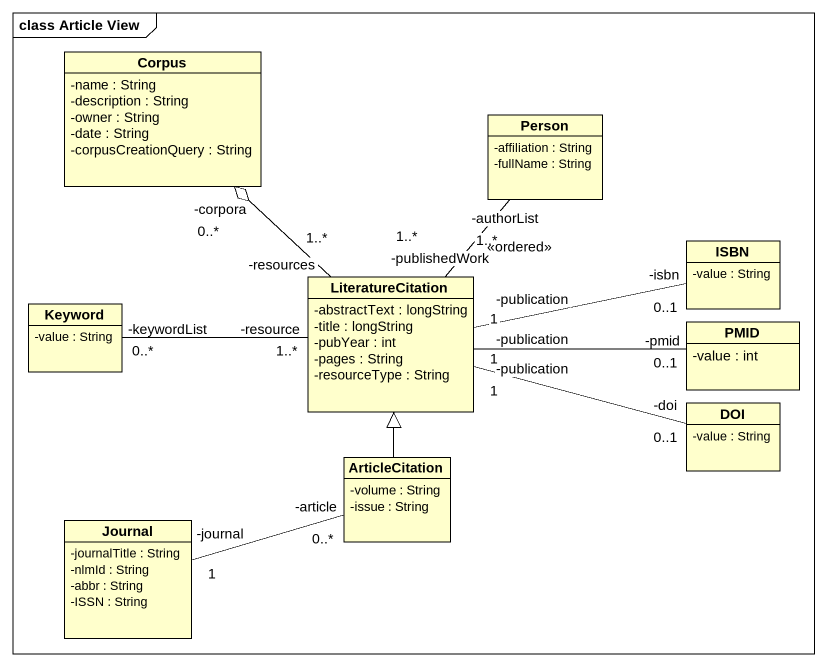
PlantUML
@startuml
mainframe class Article View
hide circle
hide empty members
skinparam classAttributeIconSize 0
class Corpus {
  -name : String
  -description : String
  -owner : String
  -date : String
  -corpusCreationQuery : String
}
class "Person" as Person_ {
  -affiliation : String
  -fullName : String
}
class ISBN {
  -value : String
}
class Keyword {
  -value : String
}
class LiteratureCitation {
  -abstractText : longString
  -title : longString
  -pubYear : int
  -pages : String
  -resourceType : String
}
class PMID {
  -value : int
}
class DOI {
  -value : String
}
class ArticleCitation {
  -volume : String
  -issue : String
}
class Journal {
  -journalTitle : String
  -nlmId : String
  -abbr : String
  -ISSN : String
}
Corpus "-corpora\n0..*" o-- "-resources\n1..*" LiteratureCitation
Keyword "-keywordList\n0..*" -right- "-resource\n1..*" LiteratureCitation
LiteratureCitation "-publishedWork\n1..*" -up- "-authorList\n1..*" Person_ : <<ordered>>
LiteratureCitation "-publication\n1" -right- "-isbn\n0..1" ISBN
LiteratureCitation "-publication\n1" -right- "-pmid\n0..1" PMID
DOI "-doi\n0..1" -left- "-publication\n1" LiteratureCitation
ArticleCitation -up-|> LiteratureCitation
ArticleCitation "-article\n0..*" -left- "-journal\n1" Journal
@enduml
